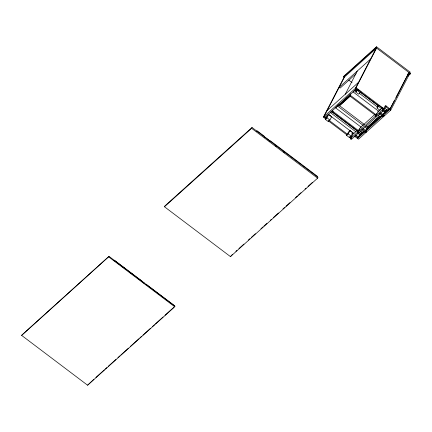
<?xml version="1.0" encoding="UTF-8"?>
<svg xmlns="http://www.w3.org/2000/svg" width="432" height="432" viewBox="0 0 432 432"><rect width="100%" height="100%" fill="white"/><g stroke="black" fill="none" stroke-linecap="round" stroke-linejoin="round"><path stroke-width="0.65" d="M21.6 335.367L109.026 256.376L175.025 306.229L174.744 306.774L87.599 385.22L21.6 335.367L109.026 256.376M114.005 260.707L114.361 260.242L142.76 281.696L142.619 281.966M114.075 260.782L114.361 260.242M164.457 206.766L164.878 205.951L252.023 127.499L318.022 177.352L317.601 178.168L230.456 256.613L164.457 206.766L251.602 128.315L252.023 127.499M87.599 385.22L93.89 379.269M143.267 282.458L143.408 282.182L144.115 282.717L143.834 283.257M145.724 284.688L146.005 284.148L174.409 305.597L174.128 306.142M256.592 131.539L257.013 130.723L264.152 136.118M264.271 137.344L264.551 136.798L269.422 140.476M269.789 141.507L270.211 140.697L317.547 176.45M230.456 256.613L232.384 254.448M323.39 117.121L343.921 77.512L376.601 48.092L356.065 87.707L323.39 117.121L326.057 119.14M344.563 76.934L324.032 116.543L326.165 118.157M325.28 119.308L327.353 115.652L328.693 114.448L331.668 116.694L329.935 120.042L328.255 121.554L325.28 119.308L326.959 117.796L328.693 114.448M328.255 121.554L328.725 120.652M361.346 127.305L335.615 107.87L337.613 106.067L338.294 104.755L364.608 124.632M338.78 105.57L339.368 104.441L349.774 95.072M338.915 105.754L339.795 104.053M345.271 94.235L357.307 71.01M350.444 93.739L349.828 94.932L376.607 115.16M376.526 46.78L343.85 76.199L343.381 77.101L376.056 47.682L376.526 46.78L410.071 72.112L408.958 73.597L409.93 74.331L410.4 73.429L409.428 72.689L410.071 72.112M375.959 48.67L355.423 88.285L359.159 91.103M378.902 111.413L353.165 91.978L355.622 89.3M357.48 89.834L357.82 89.532L360.796 91.778L358.646 94.192L355.671 91.946L357.118 89.154M355.671 91.946L357.82 89.532M346.594 135.405L348.667 131.755L350.006 130.545L352.982 132.791L351.248 136.145L349.569 137.657L346.594 135.405L348.273 133.898L350.006 130.545M349.569 137.657L350.039 136.75M386.111 105.986L383.999 110.063L351.319 139.482L350.671 138.991L351.313 138.413L350.989 138.164L353.101 134.093L357.329 130.291M350.671 138.991L351.275 137.824M350.989 138.164L357.561 132.251L358.166 131.085M358.771 129.924L359.37 128.758M357.561 132.251L357.885 132.494L358.528 131.917L358.204 131.674L360.315 127.597L374.787 114.572M357.885 132.494L358.49 131.333M357.793 137.884L358.727 136.08M359.37 135.502L358.133 137.894L355.52 135.918M359.23 136.107L359.845 134.924M360.272 134.536L359.656 135.724L359.116 135.67M358.9 132.262L360.509 133.477L360.202 134.066L360.693 134.433L360.315 135.157L357.637 133.132M360.261 130.858L362.939 132.883L364.208 131.355M378.794 105.937L379.134 105.629L382.109 107.876L379.96 110.295L376.985 108.049L378.432 105.257M362.956 128.52L365.639 130.545L366.298 129.271M366.509 129.152L365.348 131.398L362.21 129.028M367.243 128.288L366.871 129.227L366.547 128.984M376.985 108.049L379.134 105.629M365.639 130.545L368.015 128.023L367.524 127.656L367.832 127.067L366.223 125.847M354.353 136.102L358.463 139.207L365.963 132.457L366.574 131.279M358.204 131.674L375.17 116.402L376.677 113.492M375.17 116.402L375.494 116.645L376.137 116.068L375.813 115.819L377.924 111.748L380.268 109.636M375.494 116.645L376.094 115.479M375.813 115.819L382.385 109.906L382.984 108.74M382.385 109.906L382.709 110.149L383.611 108.405M382.709 110.149L385.463 105.5L390.166 109.053L409.061 72.608M377.865 115.009L380.549 117.034L380.921 116.311M383.184 114.442L382.309 116.127L379.172 113.756M380.511 112.628L383.189 114.653L383.686 113.702M382.909 115.274L383.594 114.016M384.118 113.303L382.952 115.549L379.814 113.179M383.189 114.653L385.565 112.131L385.079 111.764L385.387 111.175L383.351 109.571M365.062 131.657L366.034 132.392L383.573 116.602L384.259 115.349M394.411 100.467L389.777 109.404L390.749 110.144L408.607 75.692L407.711 75.389L408.618 73.057L395.955 97.486M370.559 59.081L339.169 87.345L340.141 88.079L356.087 73.726M327.127 110.57L358.522 82.307M325.004 117.277L356.4 89.019M331.911 112.363L332.91 111.461M339.401 105.619L350.33 95.78M331.911 112.649L332.915 111.748M339.12 106.159L350.05 96.325M360.455 92.081L360.796 91.778M407.889 74.072L408.834 73.219M408.397 75.227L410.4 73.429M407.927 76.135L409.93 74.331M351.643 134.001L352.982 132.791M381.769 108.184L382.109 107.876M359.856 133.866L361.762 132.149M368.086 126.457L379.01 116.624M384.464 111.715L386.845 109.571M360.05 133.979L362.432 131.836M367.308 127.451L379.723 116.273M384.55 111.926L387.04 109.685M360.223 134.141L362.605 131.998M367.497 127.591L379.917 116.413M384.831 111.985L387.212 109.841M370.845 124.805L372.838 123.007M376.072 120.091L377.563 118.751M360.245 134.59L359.748 135.329L359.64 134.892M359.354 135.643L360.693 134.433M388.978 108.972L387.709 110.5L384.491 108.07M383.778 113.74L385.565 112.131M366.228 129.627L368.015 128.023M364.225 131.614L358.317 136.96L355.633 134.935M366.444 129.616L381.985 115.625M384.048 113.762L389.2 109.129M362.939 132.883L364.441 131.533M380.549 117.034L382.05 115.684M357.491 138.472L390.166 109.053M390.749 110.144L383.643 116.537L382.671 115.803M235.888 251.294L236.893 250.393M238.896 248.589L243.902 244.08M248.411 240.019L249.912 238.669M251.413 237.314L255.42 233.707M260.928 228.749L262.931 226.946M263.936 226.044L266.938 223.339M270.448 220.185L271.447 219.283M273.451 217.48L278.456 212.971M282.965 208.91L284.467 207.56M285.973 206.204L289.98 202.597M295.488 197.64L297.491 195.836M298.49 194.935L300.996 192.677M305.003 189.076L306.002 188.174M308.005 186.37L312.514 182.309M95.893 377.465L104.409 369.797M105.413 368.896L106.915 367.546M108.416 366.196L115.927 359.429M117.931 357.626L119.934 355.822M120.938 354.92L128.45 348.16M130.453 346.356L138.964 338.688M139.968 337.786L141.469 336.436M142.97 335.086L150.487 328.32M152.491 326.516L154.494 324.713M155.493 323.811L163.004 317.05M165.008 315.247L173.524 307.579M376.056 47.682L409.601 73.019M385.344 106.472L389.524 109.631M348.818 80.147L352.015 82.561M356.065 87.707L383.821 108.664L383.179 109.247L381.575 108.038M360.763 92.313L378.907 106.018M360.142 92.108L378.405 105.899M357.35 90.434L360.326 92.686M378.664 106.537L381.64 108.783M355.169 90.175L356.773 91.39M359.456 93.415L377.687 107.185M382.509 110.83L385.193 112.855M377.924 111.748L378.248 111.991M382.595 115.868L383.573 116.602M349.186 95.515L375.964 115.738M337.613 106.067L363.35 125.507M364.959 126.722L367.637 128.747M360.315 127.597L360.639 127.845M364.991 131.717L365.963 132.457M361.568 129.605L364.705 131.976M332.219 110.786L358.997 131.009M331.576 111.364L358.355 131.593M330.971 111.17L357.286 131.047M330.291 112.482L356.027 131.917M328.293 114.28L354.024 133.72M326.959 117.796L329.935 120.042M348.273 133.898L351.248 136.145M328.833 120.172L347.512 134.282M350.714 136.701L351.783 137.506M328.725 121.154L346.869 134.86M349.542 136.874L351.14 138.083M275.168 145.573L276.242 146.383M283.775 152.075L284.85 152.885M251.602 128.315L317.601 178.168M114.145 260.437L118.967 264.076M121.646 266.101L125.933 269.341M129.686 272.171L134.509 275.816M138.262 278.651L142.009 281.48M108.745 256.921L174.744 306.774"/></g></svg>
